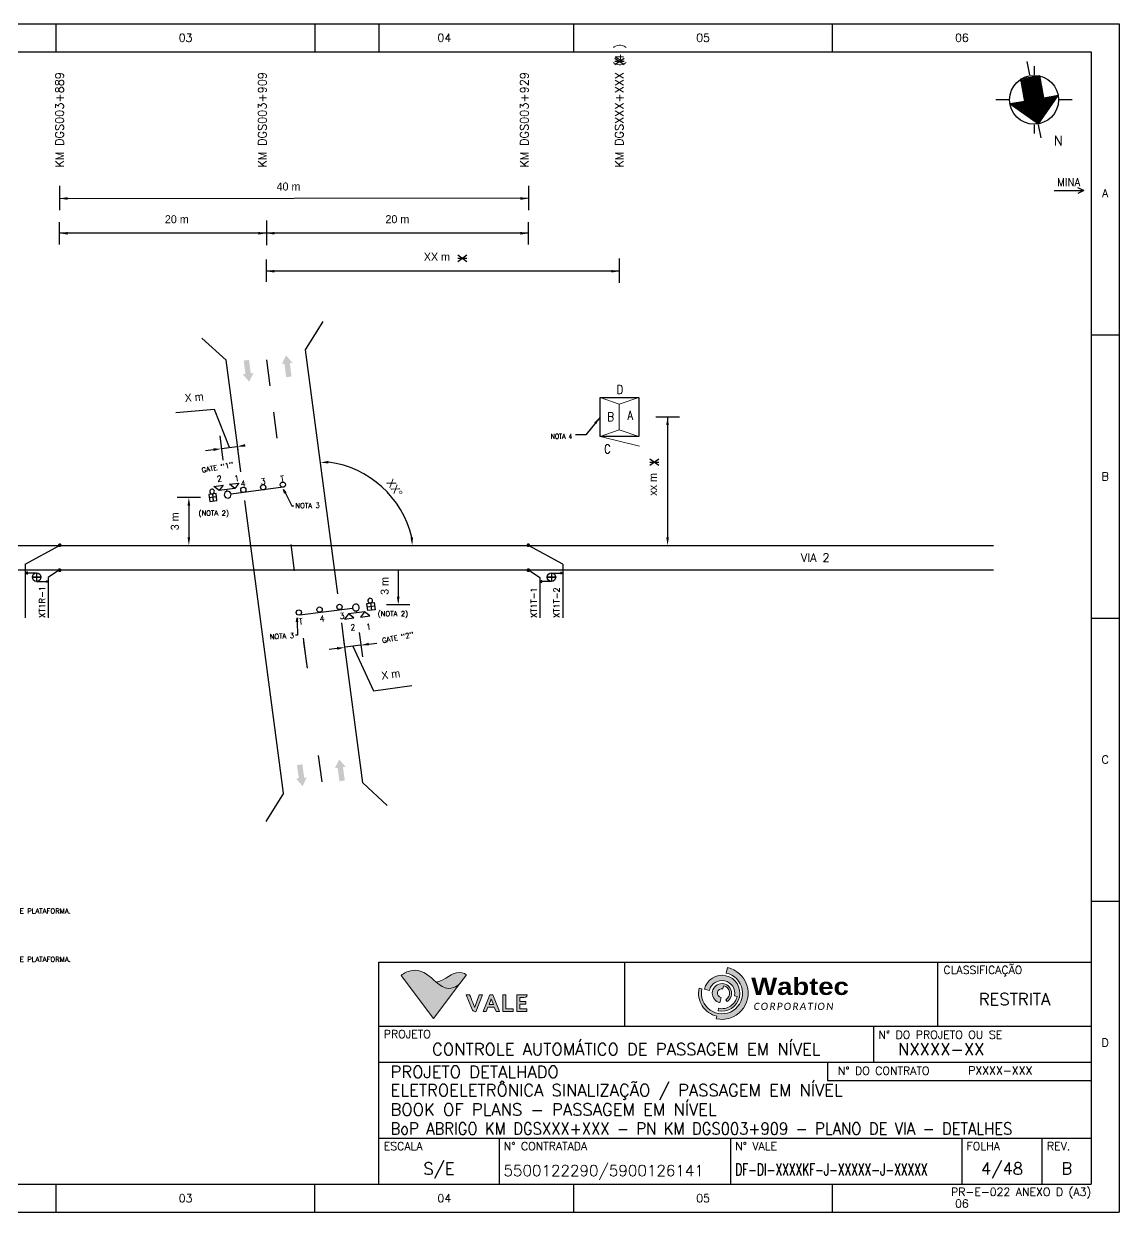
# Model space of a CAD drawing. Header units: millimetres. Extents: x -61726 to -61306, y 1494 to 1791.
# Drawn here: x -61579.5 to -61305.8, y 1493.7 to 1790.7 of the extents above; entities that cross this region are included whole.
import ezdxf
from ezdxf import colors
from ezdxf.entities.mleader import LeaderData, LeaderLine
from ezdxf.enums import TextEntityAlignment as Align
from ezdxf.math import Vec2, Vec3

# ---------------------------------------------------------------- set-up
doc = ezdxf.new("R2010")
doc.units = ezdxf.units.MM
doc.header["$LTSCALE"] = 10
doc.linetypes.add('CENTER', pattern=[2, 1.25, -0.25, 0.25, -0.25])
doc.linetypes.add('HIDDEN', pattern=[0.375, 0.25, -0.125])
for name, color, linetype in [('Asterisco', 7, 'Continuous'), ('EL2', 7, 'Continuous'), ('ER50', 7, 'Continuous'), ('FORMATO', 7, 'Continuous'), ('FRL2', 2, 'Continuous'), ('FRL3', 3, 'Continuous'), ('FRL4', 4, 'Continuous'), ('FRL5', 5, 'Continuous'), ('FRL6', 6, 'Continuous'), ('FRL7', 7, 'Continuous'), ('FRR120', 7, 'Continuous'), ('FRR175', 1, 'Continuous'), ('FRR80', 3, 'Continuous'), ('PDF_Geometry', 7, 'Continuous'), ('PDF_Solid Fills', 7, 'Continuous')]:
    doc.layers.add(name, color=color, linetype=linetype)
doc.layers.add('DIM', color=1, linetype='Continuous', lineweight=0)
doc.layers.add('EQMT. SHELTER', color=1, linetype='Continuous', lineweight=30)
doc.styles.add('MtXpl_Arial_Black_1', font='ariblk.ttf')
doc.styles.add('R120', font='simplex.shx', dxfattribs={"height": 3})
doc.styles.add('R50', font='simplex.shx', dxfattribs={"height": 1.25})
doc.styles.add('R60', font='simplex.shx', dxfattribs={"height": 1.5})
doc.styles.add('R80', font='simplex.shx', dxfattribs={"height": 2})
doc.styles.add('ROMANS', font='ROMANS.SHX')

# ---------------------------------------------------------------- blocks, each defined once
blk = doc.blocks.new('A3_FOLHA_INTERNA')
at = {"lineweight": 0}
h = blk.add_hatch(color=1, dxfattribs=at)
h.dxf.hatch_style = 1
h.paths.add_polyline_path([(316.35, 55.71), (317.61, 55.43, -0.991094), (323.84, 54.08), (324.5, 53.94, -0.417634), (319.89, 50.96), (319.75, 50.35, 2.410864)], flags=17)
h.paths.add_polyline_path([(320.96, 55.82), (321.12, 56.57, -0.677146), (321.71, 53.12), (322, 52.68, 5.093189), (320.2, 52.37), (320.48, 53.63, -0.996657)], flags=16)
h.paths.add_polyline_path([(315.71, 55.84), (315, 56, 0.41436), (319.46, 49.01), (319.31, 48.34, 1.003354), (322.1, 61.12), (321.8, 59.75, -2.427708)])
at = {"layer": 'FORMATO', "linetype": 'Continuous', "lineweight": 0, "true_color": 0x007e7a}
h = blk.add_hatch(color=136, dxfattribs=at)
edge = h.paths.add_edge_path()
edge.add_spline(control_points=[(249.28, 57.53), (250.31, 56.66), (251.29, 55.94), (252.36, 55.94), (252.36, 55.94), (254.31, 55.94), (255.22, 57.16), (255.22, 57.16), (255.22, 57.16), (255.22, 57.16), (248.63, 48.41), (248.63, 48.41), (248.63, 48.41), (248.63, 48.41), (240.56, 59.2), (240.56, 59.2), (240.56, 59.2), (240.56, 59.2), (241.88, 60.46), (244.07, 60.46), (244.07, 60.46), (246.14, 60.46), (247.75, 58.83), (249.28, 57.53)], knot_values=[0, 0, 0, 0, 0.166667, 0.166667, 0.166667, 0.166667, 0.333333, 0.333333, 0.333333, 0.333333, 0.5, 0.5, 0.5, 0.5, 0.666667, 0.666667, 0.666667, 0.666667, 0.833333, 0.833333, 0.833333, 0.833333, 1, 1, 1, 1], degree=3, periodic=0)
at = {"layer": 'FORMATO', "linetype": 'Continuous', "lineweight": 0, "true_color": 0xedb111}
h = blk.add_hatch(color=40, dxfattribs=at)
edge = h.paths.add_edge_path()
edge.add_spline(control_points=[(256.87, 59.33), (256.87, 59.33), (256.12, 59.95), (255.12, 59.95), (255.12, 59.95), (253.11, 59.95), (251.85, 57.95), (249.28, 57.53), (249.28, 57.53), (250.31, 56.66), (251.29, 55.94), (252.36, 55.94), (252.36, 55.94), (254.31, 55.94), (255.22, 57.16), (255.22, 57.16), (255.22, 57.16), (255.22, 57.16), (256.87, 59.33), (256.87, 59.33)], knot_values=[0, 0, 0, 0, 0.2, 0.2, 0.2, 0.2, 0.4, 0.4, 0.4, 0.4, 0.6, 0.6, 0.6, 0.6, 0.8, 0.8, 0.8, 0.8, 1, 1, 1, 1], degree=3, periodic=0)
at = {"layer": 'FORMATO', "linetype": 'Continuous', "lineweight": 0, "true_color": 0x919191}
h = blk.add_hatch(color=252, dxfattribs=at)
edge = h.paths.add_edge_path()
edge.add_spline(control_points=[(260.87, 54.33), (260.87, 54.33), (260.06, 54.33), (260.06, 54.33), (260.06, 54.33), (260.06, 54.33), (259.02, 51.5), (259.02, 51.5), (259.02, 51.5), (258.95, 51.33), (258.92, 51.23), (258.92, 51.23), (258.92, 51.23), (258.92, 51.23), (258.91, 51.23), (258.91, 51.23), (258.91, 51.23), (258.91, 51.23), (258.08, 53.3), (257.66, 54.33), (257.66, 54.33), (257.66, 54.33), (256.81, 54.33), (256.81, 54.33), (256.81, 54.33), (256.81, 54.33), (258.3, 50.69), (258.3, 50.69), (258.3, 50.69), (258.39, 50.47), (258.66, 50.12), (259.19, 50.12), (259.19, 50.12), (259.19, 50.12), (260.87, 54.33), (260.87, 54.33)], knot_values=[0, 0, 0, 0, 0.111111, 0.111111, 0.111111, 0.111111, 0.222222, 0.222222, 0.222222, 0.222222, 0.333333, 0.333333, 0.333333, 0.333333, 0.444444, 0.444444, 0.444444, 0.444444, 0.555556, 0.555556, 0.555556, 0.555556, 0.666667, 0.666667, 0.666667, 0.666667, 0.777778, 0.777778, 0.777778, 0.777778, 0.888889, 0.888889, 0.888889, 0.888889, 1, 1, 1, 1], degree=3, periodic=0)
h = blk.add_hatch(color=252, dxfattribs=at)
edge = h.paths.add_edge_path()
edge.add_spline(control_points=[(271.96, 50.18), (271.96, 50.18), (271.96, 50.84), (271.96, 50.84), (271.96, 50.84), (271.96, 50.84), (270.21, 50.84), (270.21, 50.84), (270.21, 50.84), (270.21, 50.84), (270.21, 52.03), (270.21, 52.03), (270.21, 52.03), (270.21, 52.03), (271.69, 52.03), (271.69, 52.03), (271.69, 52.03), (271.69, 52.03), (271.69, 52.65), (271.69, 52.65), (271.69, 52.65), (271.69, 52.65), (270.21, 52.65), (270.21, 52.65), (270.21, 52.65), (270.21, 52.65), (270.21, 53.67), (270.21, 53.67), (270.21, 53.67), (270.21, 53.67), (271.22, 53.67), (271.22, 53.67), (271.22, 53.67), (272.01, 53.67), (272.06, 54.33), (272.06, 54.33), (272.06, 54.33), (272.06, 54.33), (269.46, 54.33), (269.46, 54.33), (269.46, 54.33), (269.46, 54.33), (269.46, 50.18), (269.46, 50.18), (269.46, 50.18), (269.46, 50.18), (271.96, 50.18), (271.96, 50.18)], knot_values=[0, 0, 0, 0, 0.083333, 0.083333, 0.083333, 0.083333, 0.166667, 0.166667, 0.166667, 0.166667, 0.25, 0.25, 0.25, 0.25, 0.333333, 0.333333, 0.333333, 0.333333, 0.416667, 0.416667, 0.416667, 0.416667, 0.5, 0.5, 0.5, 0.5, 0.583333, 0.583333, 0.583333, 0.583333, 0.666667, 0.666667, 0.666667, 0.666667, 0.75, 0.75, 0.75, 0.75, 0.833333, 0.833333, 0.833333, 0.833333, 0.916667, 0.916667, 0.916667, 0.916667, 1, 1, 1, 1], degree=3, periodic=0)
edge = h.paths.add_edge_path()
edge.add_spline(control_points=[(268.58, 50.18), (268.58, 50.18), (268.58, 50.84), (268.58, 50.84), (268.58, 50.84), (268.58, 50.84), (266.74, 50.84), (266.74, 50.84), (266.74, 50.84), (266.74, 50.84), (266.74, 54.33), (266.74, 54.33), (266.74, 54.33), (266.74, 54.33), (265.98, 54.33), (265.98, 54.33), (265.98, 54.33), (265.98, 54.33), (265.98, 50.18), (265.98, 50.18), (265.98, 50.18), (265.98, 50.18), (268.58, 50.18), (268.58, 50.18)], knot_values=[0, 0, 0, 0, 0.166667, 0.166667, 0.166667, 0.166667, 0.333333, 0.333333, 0.333333, 0.333333, 0.5, 0.5, 0.5, 0.5, 0.666667, 0.666667, 0.666667, 0.666667, 0.833333, 0.833333, 0.833333, 0.833333, 1, 1, 1, 1], degree=3, periodic=0)
edge = h.paths.add_edge_path()
edge.add_spline(control_points=[(265.09, 50.18), (265.09, 50.18), (263.45, 54.33), (263.45, 54.33), (263.45, 54.33), (263.45, 54.33), (262.73, 54.33), (262.73, 54.33), (262.73, 54.33), (262.73, 54.33), (261.01, 50.18), (261.01, 50.18), (261.01, 50.18), (261.01, 50.18), (261.82, 50.18), (261.82, 50.18), (261.82, 50.18), (261.82, 50.18), (262.24, 51.24), (262.24, 51.24), (262.24, 51.24), (262.24, 51.24), (263.83, 51.24), (263.83, 51.24), (263.83, 51.24), (263.83, 51.24), (264.25, 50.18), (264.25, 50.18), (264.25, 50.18), (264.25, 50.18), (265.09, 50.18), (265.09, 50.18)], knot_values=[0, 0, 0, 0, 0.125, 0.125, 0.125, 0.125, 0.25, 0.25, 0.25, 0.25, 0.375, 0.375, 0.375, 0.375, 0.5, 0.5, 0.5, 0.5, 0.625, 0.625, 0.625, 0.625, 0.75, 0.75, 0.75, 0.75, 0.875, 0.875, 0.875, 0.875, 1, 1, 1, 1], degree=3, periodic=0)
edge = h.paths.add_edge_path(flags=16)
edge.add_spline(control_points=[(263.59, 51.89), (263.59, 51.89), (262.5, 51.89), (262.5, 51.89), (262.5, 51.89), (262.5, 51.89), (263.04, 53.29), (263.04, 53.29), (263.04, 53.29), (263.04, 53.29), (263.05, 53.31), (263.05, 53.31), (263.05, 53.31), (263.05, 53.31), (263.59, 51.89), (263.59, 51.89)], knot_values=[0, 0, 0, 0, 0.25, 0.25, 0.25, 0.25, 0.5, 0.5, 0.5, 0.5, 0.75, 0.75, 0.75, 0.75, 1, 1, 1, 1], degree=3, periodic=0)
at = {"color": 1, "lineweight": 0}
for p, q in [((321.8, 59.75), (322.1, 61.13)), ((320.96, 55.82), (321.12, 56.57)), ((315.71, 55.84), (315, 56)), ((317.61, 55.43), (316.35, 55.71)), ((320.48, 53.63), (320.2, 52.37)), ((324.5, 53.94), (323.84, 54.08)), ((319.89, 50.96), (319.75, 50.35)), ((321.71, 53.12), (322, 52.68)), ((319.46, 49.01), (319.31, 48.34))]:
    blk.add_line(p, q, dxfattribs=at)
at = {"linetype": 'Continuous', "ltscale": 5}
for p, q in [((347.12, 37.5), (347.12, 32.94)), ((347.12, 32.94), (413, 32.94))]:
    blk.add_line(p, q, dxfattribs=at)
at = {"color": 1, "lineweight": 0}
for radius, start, end in [(5.14, 167.4386, 77.8894), (6.54, 257.5057, 78.1113), (4.48, 257.5057, 167.3931), (3.19, 348.2541, 167.2477), (2.41, 301.9384, 257.5057), (1.89, 301.4744, 77.8894), (5.86, 167.4771, 257.5057), (1.12, 77.8894, 257.5057), (3.86, 257.5057, 348.174)]:
    blk.add_arc((320.72, 54.73), radius, start, end, dxfattribs=at)
at = {"layer": 'FORMATO', "color": 136, "lineweight": 0, "true_color": 0x007e7a}
blk.add_open_spline([(249.28, 57.53), (250.31, 56.66), (251.29, 55.94), (252.36, 55.94), (252.36, 55.94), (254.31, 55.94), (255.22, 57.16), (255.22, 57.16), (255.22, 57.16), (255.22, 57.16), (248.63, 48.41), (248.63, 48.41), (248.63, 48.41), (248.63, 48.41), (240.56, 59.2), (240.56, 59.2), (240.56, 59.2), (240.56, 59.2), (241.88, 60.46), (244.07, 60.46), (244.07, 60.46), (246.14, 60.46), (247.75, 58.83), (249.28, 57.53)], degree=3, knots=[0, 0, 0, 0, 0.166667, 0.166667, 0.166667, 0.166667, 0.333333, 0.333333, 0.333333, 0.333333, 0.5, 0.5, 0.5, 0.5, 0.666667, 0.666667, 0.666667, 0.666667, 0.833333, 0.833333, 0.833333, 0.833333, 1, 1, 1, 1], dxfattribs=at)
at = {"layer": 'FORMATO', "color": 40, "lineweight": 0, "true_color": 0xedb111}
blk.add_open_spline([(256.87, 59.33), (256.87, 59.33), (256.12, 59.95), (255.12, 59.95), (255.12, 59.95), (253.11, 59.95), (251.85, 57.95), (249.28, 57.53), (249.28, 57.53), (250.31, 56.66), (251.29, 55.94), (252.36, 55.94), (252.36, 55.94), (254.31, 55.94), (255.22, 57.16), (255.22, 57.16), (255.22, 57.16), (255.22, 57.16), (256.87, 59.33), (256.87, 59.33)], degree=3, knots=[0, 0, 0, 0, 0.2, 0.2, 0.2, 0.2, 0.4, 0.4, 0.4, 0.4, 0.6, 0.6, 0.6, 0.6, 0.8, 0.8, 0.8, 0.8, 1, 1, 1, 1], dxfattribs=at)
at = {"layer": 'FORMATO', "color": 252, "lineweight": 0, "true_color": 0x919191}
for points, knots in [([(260.87, 54.33), (260.87, 54.33), (260.06, 54.33), (260.06, 54.33), (260.06, 54.33), (260.06, 54.33), (259.02, 51.5), (259.02, 51.5), (259.02, 51.5), (258.95, 51.33), (258.92, 51.23), (258.92, 51.23), (258.92, 51.23), (258.92, 51.23), (258.91, 51.23), (258.91, 51.23), (258.91, 51.23), (258.91, 51.23), (258.08, 53.3), (257.66, 54.33), (257.66, 54.33), (257.66, 54.33), (256.81, 54.33), (256.81, 54.33), (256.81, 54.33), (256.81, 54.33), (258.3, 50.69), (258.3, 50.69), (258.3, 50.69), (258.39, 50.47), (258.66, 50.12), (259.19, 50.12), (259.19, 50.12), (259.19, 50.12), (260.87, 54.33), (260.87, 54.33)], [0, 0, 0, 0, 0.111111, 0.111111, 0.111111, 0.111111, 0.222222, 0.222222, 0.222222, 0.222222, 0.333333, 0.333333, 0.333333, 0.333333, 0.444444, 0.444444, 0.444444, 0.444444, 0.555556, 0.555556, 0.555556, 0.555556, 0.666667, 0.666667, 0.666667, 0.666667, 0.777778, 0.777778, 0.777778, 0.777778, 0.888889, 0.888889, 0.888889, 0.888889, 1, 1, 1, 1]), ([(265.09, 50.18), (265.09, 50.18), (263.45, 54.33), (263.45, 54.33), (263.45, 54.33), (263.45, 54.33), (262.73, 54.33), (262.73, 54.33), (262.73, 54.33), (262.73, 54.33), (261.01, 50.18), (261.01, 50.18), (261.01, 50.18), (261.01, 50.18), (261.82, 50.18), (261.82, 50.18), (261.82, 50.18), (261.82, 50.18), (262.24, 51.24), (262.24, 51.24), (262.24, 51.24), (262.24, 51.24), (263.83, 51.24), (263.83, 51.24), (263.83, 51.24), (263.83, 51.24), (264.25, 50.18), (264.25, 50.18), (264.25, 50.18), (264.25, 50.18), (265.09, 50.18), (265.09, 50.18)], [0, 0, 0, 0, 0.125, 0.125, 0.125, 0.125, 0.25, 0.25, 0.25, 0.25, 0.375, 0.375, 0.375, 0.375, 0.5, 0.5, 0.5, 0.5, 0.625, 0.625, 0.625, 0.625, 0.75, 0.75, 0.75, 0.75, 0.875, 0.875, 0.875, 0.875, 1, 1, 1, 1]), ([(268.58, 50.18), (268.58, 50.18), (268.58, 50.84), (268.58, 50.84), (268.58, 50.84), (268.58, 50.84), (266.74, 50.84), (266.74, 50.84), (266.74, 50.84), (266.74, 50.84), (266.74, 54.33), (266.74, 54.33), (266.74, 54.33), (266.74, 54.33), (265.98, 54.33), (265.98, 54.33), (265.98, 54.33), (265.98, 54.33), (265.98, 50.18), (265.98, 50.18), (265.98, 50.18), (265.98, 50.18), (268.58, 50.18), (268.58, 50.18)], [0, 0, 0, 0, 0.166667, 0.166667, 0.166667, 0.166667, 0.333333, 0.333333, 0.333333, 0.333333, 0.5, 0.5, 0.5, 0.5, 0.666667, 0.666667, 0.666667, 0.666667, 0.833333, 0.833333, 0.833333, 0.833333, 1, 1, 1, 1]), ([(271.96, 50.18), (271.96, 50.18), (271.96, 50.84), (271.96, 50.84), (271.96, 50.84), (271.96, 50.84), (270.21, 50.84), (270.21, 50.84), (270.21, 50.84), (270.21, 50.84), (270.21, 52.03), (270.21, 52.03), (270.21, 52.03), (270.21, 52.03), (271.69, 52.03), (271.69, 52.03), (271.69, 52.03), (271.69, 52.03), (271.69, 52.65), (271.69, 52.65), (271.69, 52.65), (271.69, 52.65), (270.21, 52.65), (270.21, 52.65), (270.21, 52.65), (270.21, 52.65), (270.21, 53.67), (270.21, 53.67), (270.21, 53.67), (270.21, 53.67), (271.22, 53.67), (271.22, 53.67), (271.22, 53.67), (272.01, 53.67), (272.06, 54.33), (272.06, 54.33), (272.06, 54.33), (272.06, 54.33), (269.46, 54.33), (269.46, 54.33), (269.46, 54.33), (269.46, 54.33), (269.46, 50.18), (269.46, 50.18), (269.46, 50.18), (269.46, 50.18), (271.96, 50.18), (271.96, 50.18)], [0, 0, 0, 0, 0.083333, 0.083333, 0.083333, 0.083333, 0.166667, 0.166667, 0.166667, 0.166667, 0.25, 0.25, 0.25, 0.25, 0.333333, 0.333333, 0.333333, 0.333333, 0.416667, 0.416667, 0.416667, 0.416667, 0.5, 0.5, 0.5, 0.5, 0.583333, 0.583333, 0.583333, 0.583333, 0.666667, 0.666667, 0.666667, 0.666667, 0.75, 0.75, 0.75, 0.75, 0.833333, 0.833333, 0.833333, 0.833333, 0.916667, 0.916667, 0.916667, 0.916667, 1, 1, 1, 1]), ([(263.59, 51.89), (263.59, 51.89), (262.5, 51.89), (262.5, 51.89), (262.5, 51.89), (262.5, 51.89), (263.04, 53.29), (263.04, 53.29), (263.04, 53.29), (263.04, 53.29), (263.05, 53.31), (263.05, 53.31), (263.05, 53.31), (263.05, 53.31), (263.59, 51.89), (263.59, 51.89)], [0, 0, 0, 0, 0.25, 0.25, 0.25, 0.25, 0.5, 0.5, 0.5, 0.5, 0.75, 0.75, 0.75, 0.75, 1, 1, 1, 1])]:
    blk.add_open_spline(points, degree=3, knots=knots, dxfattribs=at)
at = {"layer": 'FRL2'}
for p, q in [((154.33, 290), (154.33, 297)), ((219, 297), (219, 290)), ((283.67, 290), (283.67, 297)), ((348.33, 290), (348.33, 297)), ((413, 219.25), (420, 219.25)), ((413, 148.5), (420, 148.5)), ((413, 77.75), (420, 77.75)), ((154.33, 0), (154.33, 7)), ((219, 0), (219, 7)), ((283.67, 0), (283.67, 7)), ((348.33, 0), (348.33, 7))]:
    blk.add_line(p, q, dxfattribs=at)
at = {"layer": 'FRL4'}
for p, q in [((235, 297), (235, 290)), ((374.67, 46.5), (374.67, 62.5)), ((265, 18.5), (265, 7)), ((322.83, 18.5), (322.83, 7)), ((380.66, 18.5), (380.66, 7)), ((400.74, 7), (400.74, 18.5))]:
    blk.add_line(p, q, dxfattribs=at)
at = {"layer": 'FRL4', "linetype": 'Continuous'}
for p, q in [((296.33, 62.5), (296.33, 46.5)), ((358.62, 46.5), (358.62, 37.5))]:
    blk.add_line(p, q, dxfattribs=at)
at = {"layer": 'FRL5', "color": 7}
for p, q in [((235, 62.5), (413, 62.5)), ((235, 7), (235, 62.5)), ((235, 46.5), (413, 46.5)), ((235, 37.5), (413, 37.5)), ((235, 18.5), (413, 18.5))]:
    blk.add_line(p, q, dxfattribs=at)
at = {"layer": 'FRL6'}
for p, q in [((25, 290), (413, 290)), ((413, 290), (413, 7)), ((25, 7), (413, 7))]:
    blk.add_line(p, q, dxfattribs=at)
at = {"layer": 'FRL7'}
for p, q in [((0, 297), (420, 297)), ((420, 297), (420, 0)), ((0, 0), (420, 0))]:
    blk.add_line(p, q, dxfattribs=at)
at = {"insert": (328.04, 58.59), "char_height": 4.289, "width": 24.7642, "attachment_point": 1, "style": 'MtXpl_Arial_Black_1'}
blk.add_mtext('Wabtec', dxfattribs=at)
at = {"insert": (328.65, 52.35), "char_height": 1.792, "width": 30.0397, "attachment_point": 1}
blk.add_mtext('\\pxsm1;{\\fCalibri|b0|i1|c0|p34;\\T1.2;CORPORATION}', dxfattribs=at)
at = {"layer": 'FRL3', "style": 'R80'}
for s, p in [('PROJETO', (236.2, 43.51)), ('N%%D DO PROJETO OU SE', (359.82, 43.36)), ('N%%D DO CONTRATO', (349.68, 34.35)), ('ESCALA', (236.2, 15.51)), ('N%%D CONTRATADA', (266.2, 15.51)), ('N%%D VALE', (324.03, 15.51)), ('FOLHA', (381.86, 15.51)), ('REV.', (401.94, 15.51))]:
    blk.add_text(s, height=2, dxfattribs=at).set_placement(p)
at = {"layer": 'FRR120', "color": 7, "style": 'R120'}
for tag, p, height in [('FASE_DO_PROJETO', (237.89, 33.55), 3), ('ÁREA_E/OU_SUBÁREA', (237.89, 28.98), 3), ('TÍTULO_DO_DESENHO', (237.89, 24.15), 3), ('NÚMERO_DA_CONTRATADA', (266.11, 9.01), 2.77)]:
    blk.add_attdef(tag, p, '', height=height, dxfattribs=at)
for tag, p, width in [('SUBTÍTULO_DO_DESENHO', (237.89, 19.39), 0.9), ('NÚMERO_VALE', (324.03, 9.18), 0.65)]:
    blk.add_attdef(tag, p, '', height=3, dxfattribs=dict(at, width=width))
for tag, p in [('ESCALA', (250, 10.68)), ('FOLHA', (390.7, 10.68)), ('REVISÃO', (406.87, 10.96))]:
    blk.add_attdef(tag, text='', height=3, dxfattribs=at).set_placement(p, align=Align.MIDDLE)
at = {"layer": 'FRR175', "style": 'R120'}
for tag, height, p in [('CLASSIFICAÇÃO', 3, (393.83, 53.23)), ('PROJETO', 3, (296.81, 40.72)), ('N_PROJ_SE', 3, (375.5, 40.72)), ('SE', 2, (390.28, 35.43))]:
    blk.add_attdef(tag, text='', height=height, dxfattribs=at).set_placement(p, align=Align.MIDDLE_CENTER)
at = {"layer": 'FRR80', "style": 'R80'}
for s, p in [('03', (186.67, 293.5)), ('04', (251.33, 293.5)), ('05', (316, 293.5)), ('06', (380.67, 293.5)), ('A', (416.5, 254.63)), ('B', (416.5, 183.88)), ('C', (416.5, 113.13)), ('D', (416.5, 42.38)), ('03', (186.67, 3.5)), ('04', (251.33, 3.5)), ('05', (316, 3.5)), ('06', (380.67, 2.17))]:
    blk.add_text(s, height=2, dxfattribs=at).set_placement(p, align=Align.MIDDLE)
blk.add_text('CLASSIFICAÇÃO', height=2, dxfattribs=at).set_placement((376.07, 59.54))
blk.add_text('PR-E-022 ANEXO D (A3)', height=2, dxfattribs=at).set_placement((413.01, 4.08), align=Align.RIGHT)
blk = doc.blocks.new('_Open')
at = {"color": 0, "linetype": 'ByBlock', "lineweight": -2}
for p, q in [((-1, 0.17), (0, 0)), ((-1, -0.17), (0, 0)), ((0, 0), (-1, 0))]:
    blk.add_line(p, q, dxfattribs=at)
blk = doc.blocks.new('seta')
at = {"layer": 'EL2', "color": 7}
for p, q in [((121.7, 74.12), (118.92, 75.33)), ((118.92, 75.33), (119.39, 74.13)), ((118.95, 75.24), (121.67, 74.06)), ((119.01, 75.1), (121.63, 73.96)), ((119.06, 74.96), (121.59, 73.87)), ((119.39, 74.13), (117.56, 73.41)), ((118.95, 73.96), (121.21, 72.98)), ((119.09, 74.01), (121.25, 73.08)), ((119.12, 74.82), (121.55, 73.77)), ((119.18, 74.68), (121.5, 73.67)), ((119.23, 74.54), (121.46, 73.57)), ((119.23, 74.07), (121.29, 73.18)), ((119.29, 74.4), (121.42, 73.47)), ((119.34, 74.26), (121.38, 73.37)), ((119.4, 74.11), (121.33, 73.28)), ((120.49, 71.34), (121.7, 74.12)), ((117.56, 73.41), (118.19, 71.82)), ((117.57, 73.39), (119.77, 72.44)), ((117.63, 73.25), (119.63, 72.38)), ((117.68, 73.46), (119.91, 72.49)), ((117.68, 73.11), (119.48, 72.33)), ((117.74, 72.96), (119.34, 72.27)), ((117.82, 73.51), (120.86, 72.19)), ((117.96, 73.57), (120.91, 72.29)), ((118.1, 73.62), (120.95, 72.39)), ((118.25, 73.68), (120.99, 72.49)), ((118.39, 73.74), (121.03, 72.59)), ((118.53, 73.79), (121.08, 72.69)), ((118.67, 73.85), (121.12, 72.78)), ((118.81, 73.9), (121.16, 72.88)), ((117.8, 72.82), (119.2, 72.21)), ((117.85, 72.68), (119.06, 72.16)), ((117.91, 72.54), (118.92, 72.1)), ((117.96, 72.4), (118.78, 72.05)), ((118.02, 72.26), (118.64, 71.99)), ((118.07, 72.12), (118.5, 71.94)), ((118.13, 71.98), (118.36, 71.88)), ((118.19, 71.82), (120.02, 72.54)), ((118.19, 71.84), (118.22, 71.82)), ((120.02, 72.54), (120.49, 71.34)), ((120.07, 72.42), (120.82, 72.1)), ((120.12, 72.28), (120.78, 72)), ((120.18, 72.14), (120.74, 71.9)), ((120.23, 72), (120.69, 71.8)), ((120.29, 71.86), (120.65, 71.7)), ((120.34, 71.72), (120.61, 71.6)), ((120.4, 71.58), (120.57, 71.51)), ((120.46, 71.44), (120.52, 71.41))]:
    blk.add_line(p, q, dxfattribs=at)
at = {"layer": 'EL2', "color": 7, "linetype": 'CENTER', "true_color": 0xffffff}
for p, q in [((122.87, 74.59), (121.78, 74.15)), ((117.64, 72.52), (116.54, 72.08))]:
    blk.add_line(p, q, dxfattribs=at)
at = {"layer": 'EL2', "color": 7}
blk.add_circle((119.71, 73.33), 2.14, dxfattribs=at)

msp = doc.modelspace()

# ---------------------------------------------------------------- hatches: boundary and pattern name
at = {"layer": 'EL2'}
h = msp.add_hatch(color=7, dxfattribs=at)
edge = h.paths.add_edge_path()
edge.add_arc((-61570.57, 1660.36), 0.475, 0, 360, ccw=False)
h = msp.add_hatch(color=7, dxfattribs=at)
edge = h.paths.add_edge_path()
edge.add_arc((-61453.45, 1660.36), 0.475, 180, 540)
h = msp.add_hatch(color=7, dxfattribs=at)
edge = h.paths.add_edge_path()
edge.add_arc((-61570.58, 1654.14), 0.475, 0, 360, ccw=False)
h = msp.add_hatch(color=7, dxfattribs=at)
edge = h.paths.add_edge_path()
edge.add_arc((-61453.44, 1654.14), 0.475, 180, 540)
at = {"layer": 'PDF_Solid Fills', "linetype": 'Continuous'}
for points in [[(-61512.62, 1702.55), (-61513.97, 1702.36), (-61514.4, 1705.73), (-61515.08, 1705.63), (-61514, 1707.82), (-61512.4, 1705.97), (-61513.07, 1705.87)], [(-61524.6, 1706.51), (-61523.25, 1706.7), (-61522.81, 1703.34), (-61522.14, 1703.43), (-61523.21, 1701.24), (-61524.82, 1703.1), (-61524.14, 1703.19)], [(-61499.32, 1601.58), (-61500.67, 1601.39), (-61501.11, 1604.75), (-61501.78, 1604.65), (-61500.71, 1606.84), (-61499.1, 1604.99), (-61499.78, 1604.9)], [(-61511.27, 1605.43), (-61509.91, 1605.63), (-61509.48, 1602.26), (-61508.8, 1602.36), (-61509.88, 1600.17), (-61511.49, 1602.02), (-61510.81, 1602.12)]]:
    msp.add_hatch(color=256, dxfattribs=at).paths.add_polyline_path(points)

# ---------------------------------------------------------------- linework, layer by layer
at = {"color": 7, "linetype": 'Continuous', "ltscale": 5}
for p, q in [((-61570.6, 1750.22), (-61570.6, 1744.09)), ((-61453.42, 1750.22), (-61453.42, 1744.09)), ((-61518.9, 1741.53), (-61518.9, 1735.39)), ((-61453.42, 1738.33), (-61570.6, 1738.33)), ((-61430.74, 1732.03), (-61430.74, 1725.91)), ((-61430.74, 1728.84), (-61518.86, 1728.84)), ((-61501.07, 1648.23), (-61509.14, 1709.24)), ((-61526, 1684.16), (-61528.97, 1706.62)), ((-61518.9, 1706.74), (-61518.04, 1700.19)), ((-61531.87, 1694.26), (-61541.51, 1693.48)), ((-61528.17, 1684.78), (-61531.87, 1694.26)), ((-61517.17, 1693.65), (-61516.31, 1687.11)), ((-61435.51, 1692.42), (-61439.04, 1687.94)), ((-61415.71, 1692.42), (-61421.6, 1692.42)), ((-61418.65, 1692.42), (-61418.65, 1662.34)), ((-61530.57, 1687.68), (-61529.76, 1681.61)), ((-61439.04, 1687.94), (-61441.7, 1687.94)), ((-61532.13, 1684.24), (-61534.11, 1683.97)), ((-61530.15, 1684.51), (-61526.19, 1685.06)), ((-61525.29, 1678.7), (-61526.14, 1685.16)), ((-61535.35, 1672.3), (-61541.23, 1672.3)), ((-61524.61, 1673.55), (-61524.61, 1673.56)), ((-61516.7, 1674.59), (-61516.7, 1674.6)), ((-61538.29, 1670.34), (-61538.29, 1662.34)), ((-61514.65, 1598.39), (-61524.33, 1671.52)), ((-61512.81, 1660.54), (-61511.94, 1653.99)), ((-61444.86, 1655.64), (-61453.42, 1660.34)), ((-61485.86, 1646.2), (-61485.86, 1654.2)), ((-61483.03, 1645.52), (-61488.91, 1645.52)), ((-61500.74, 1644.29), (-61500.74, 1644.3)), ((-61500.54, 1644.26), (-61500.54, 1644.29)), ((-61499.36, 1635.37), (-61500.1, 1640.97)), ((-61509.73, 1637.14), (-61508.88, 1630.73)), ((-61494.83, 1601.01), (-61499.74, 1638.12)), ((-61495.7, 1638.56), (-61494.9, 1632.49)), ((-61509.6, 1636.18), (-61508.73, 1629.63)), ((-61501.23, 1634.58), (-61503.21, 1634.31)), ((-61495.28, 1635.4), (-61499.25, 1634.86)), ((-61497.27, 1635.13), (-61492.18, 1623.97)), ((-61493.3, 1635.67), (-61491.32, 1635.94)), ((-61492.18, 1623.97), (-61482.6, 1625.28)), ((-61504.99, 1601.25), (-61505.85, 1607.79))]:
    msp.add_line(p, q, dxfattribs=at)
at = {"color": 7}
for p, q in [((-61314.63, 1749), (-61316.09, 1749.73)), ((-61322.04, 1749), (-61314.63, 1749)), ((-61314.63, 1749), (-61316.09, 1748.27))]:
    msp.add_line(p, q, dxfattribs=at)
at = {"color": 7, "ltscale": 5}
for p, q in [((-61570.6, 1747.05), (-61453.42, 1747.15)), ((-61570.6, 1735.51), (-61570.6, 1741.13)), ((-61453.42, 1735.52), (-61453.42, 1741.14)), ((-61518.9, 1726.16), (-61518.9, 1731.78))]:
    msp.add_line(p, q, dxfattribs=at)
at = {"color": 7, "linetype": 'HIDDEN', "ltscale": 5}
for p, q in [((-61509.14, 1709.24), (-61504.71, 1716.29)), ((-61528.97, 1706.62), (-61535.06, 1712.14)), ((-61494.83, 1601.01), (-61488.72, 1595.35)), ((-61514.65, 1598.38), (-61519.08, 1591.32))]:
    msp.add_line(p, q, dxfattribs=at)
at = {"color": 7, "linetype": 'Continuous', "ltscale": 5}
msp.add_arc((-61506.65, 1656.67), 24.71, 13.2227, 82.4222, dxfattribs=at)
for points in [[(-61568.6, 1747.37), (-61568.6, 1746.7), (-61570.6, 1747.03)], [(-61455.44, 1747.37), (-61455.44, 1746.7), (-61453.44, 1747.03)], [(-61418.99, 1690.42), (-61418.32, 1690.42), (-61418.65, 1692.42)], [(-61532.18, 1684.57), (-61532.08, 1683.91), (-61530.15, 1684.51)], [(-61524.25, 1685.66), (-61524.16, 1685), (-61526.19, 1685.06)], [(-61503.39, 1680.81), (-61503.43, 1681.47), (-61505.41, 1681.01)], [(-61538.62, 1670.3), (-61537.96, 1670.3), (-61538.29, 1672.3)], [(-61538.62, 1662.34), (-61537.96, 1662.34), (-61538.29, 1660.34)], [(-61482.26, 1662.34), (-61482.93, 1662.3), (-61482.46, 1660.32)], [(-61418.99, 1662.34), (-61418.32, 1662.34), (-61418.65, 1660.34)], [(-61486.3, 1647.52), (-61485.64, 1647.52), (-61485.97, 1645.52)], [(-61501.27, 1634.91), (-61501.18, 1634.25), (-61499.25, 1634.86)], [(-61493.35, 1636), (-61493.26, 1635.34), (-61495.28, 1635.4)]]:
    msp.add_solid(points, dxfattribs=at)
at = {"color": 7, "ltscale": 5}
for points in [[(-61568.6, 1738.67), (-61568.6, 1738), (-61570.6, 1738.33)], [(-61520.9, 1738.67), (-61520.9, 1738), (-61518.9, 1738.33)], [(-61516.9, 1738.68), (-61516.9, 1738.01), (-61518.9, 1738.34)], [(-61455.42, 1738.68), (-61455.42, 1738.01), (-61453.42, 1738.34)], [(-61516.93, 1729.18), (-61516.93, 1728.52), (-61518.93, 1728.85)], [(-61432.74, 1729.18), (-61432.74, 1728.52), (-61430.74, 1728.85)]]:
    msp.add_solid(points, dxfattribs=at)
at = {"color": 7, "linetype": 'HIDDEN', "ltscale": 5}
msp.add_solid([(-61437.01, 1691.05), (-61436.49, 1690.64), (-61435.51, 1692.42)], dxfattribs=at)
at = {"layer": 'Asterisco', "linetype": 'Continuous', "ltscale": 5}
for p, q in [((-61431.81, 1782.13), (-61429.54, 1780.54)), ((-61431.81, 1780.54), (-61429.54, 1782.13)), ((-61431.81, 1781.34), (-61429.54, 1781.34)), ((-61471.08, 1732.92), (-61468.81, 1731.32)), ((-61471.08, 1731.32), (-61468.81, 1732.92)), ((-61471.08, 1732.12), (-61468.81, 1732.12)), ((-61423.11, 1681.97), (-61420.84, 1680.38)), ((-61423.11, 1680.38), (-61420.84, 1681.97)), ((-61423.11, 1681.17), (-61420.84, 1681.17))]:
    msp.add_line(p, q, dxfattribs=at)
at = {"layer": 'EL2', "color": 7, "linetype": 'CENTER', "true_color": 0xffffff}
for p, q in [((-61327.05, 1780.1), (-61327.05, 1777.92)), ((-61333.28, 1771.7), (-61336.58, 1771.7)), ((-61317.52, 1771.7), (-61320.83, 1771.7)), ((-61327.05, 1765.47), (-61327.05, 1763.3))]:
    msp.add_line(p, q, dxfattribs=at)
at = {"layer": 'EL2', "color": 7}
for p, q in [((-61685.16, 1660.34), (-61337.16, 1660.34)), ((-61579.16, 1655.64), (-61570.6, 1660.34)), ((-61579.16, 1655.64), (-61579.16, 1642.24)), ((-61444.86, 1655.64), (-61444.86, 1642.24)), ((-61685.16, 1654.2), (-61337.16, 1654.2)), ((-61578.62, 1653.7), (-61579.15, 1653.43)), ((-61576.33, 1653.43), (-61579.15, 1653.43)), ((-61579.15, 1653.43), (-61578.62, 1653.16)), ((-61577.4, 1652.37), (-61575.27, 1652.37)), ((-61575.27, 1652.37), (-61577.4, 1652.37)), ((-61576.33, 1653.43), (-61576.33, 1651.3)), ((-61576.33, 1653.43), (-61576.33, 1651.3)), ((-61573.96, 1651.57), (-61573.43, 1651.3)), ((-61570.58, 1654.2), (-61573.44, 1652.35)), ((-61573.44, 1652.35), (-61573.44, 1642.24)), ((-61453.44, 1654.2), (-61450.58, 1652.35)), ((-61450.06, 1651.57), (-61450.59, 1651.3)), ((-61450.58, 1652.35), (-61450.58, 1642.24)), ((-61446.62, 1652.37), (-61448.75, 1652.37)), ((-61448.75, 1652.37), (-61446.62, 1652.37)), ((-61447.69, 1653.43), (-61447.69, 1651.3)), ((-61447.69, 1653.43), (-61444.87, 1653.43)), ((-61447.69, 1653.43), (-61447.69, 1651.3)), ((-61445.4, 1653.7), (-61444.87, 1653.43)), ((-61444.87, 1653.43), (-61445.4, 1653.16)), ((-61576.33, 1651.3), (-61573.43, 1651.3)), ((-61573.43, 1651.3), (-61573.96, 1651.03)), ((-61447.69, 1651.3), (-61450.59, 1651.3)), ((-61450.59, 1651.3), (-61450.06, 1651.03))]:
    msp.add_line(p, q, dxfattribs=at)
for centre in [(-61576.33, 1652.37), (-61447.69, 1652.37)]:
    msp.add_circle(centre, 1.07, dxfattribs=at)
at = {"layer": 'EQMT. SHELTER', "color": 7, "lineweight": 13}
for p, q in [((-61435.51, 1697.29), (-61430.74, 1695.65)), ((-61425.83, 1697.29), (-61430.74, 1695.65)), ((-61430.74, 1695.65), (-61430.74, 1689.2)), ((-61430.74, 1689.2), (-61435.51, 1687.54)), ((-61425.71, 1685.17), (-61435.51, 1687.54)), ((-61425.83, 1687.57), (-61430.74, 1689.2))]:
    msp.add_line(p, q, dxfattribs=at)
at = {"layer": 'EQMT. SHELTER', "color": 7, "flags": 128}
msp.add_lwpolyline([(-61425.83, 1687.54), (-61435.51, 1687.54), (-61435.51, 1697.29), (-61425.83, 1697.29), (-61425.83, 1687.54)], dxfattribs=at)
at = {"layer": 'PDF_Geometry', "linetype": 'Continuous', "lineweight": -3}
for points in [[(-61529.72, 1675.39), (-61530.74, 1674.06), (-61532.06, 1675.08)], [(-61525.77, 1675.91), (-61526.78, 1674.59), (-61528.11, 1675.6)], [(-61533.06, 1671.29), (-61531.27, 1671.53), (-61531.5, 1673.32), (-61533.3, 1673.08)], [(-61491.76, 1644.27), (-61493.55, 1644.04), (-61493.79, 1645.83), (-61492, 1646.07)], [(-61497.04, 1642.2), (-61498.36, 1643.21), (-61499.38, 1641.89)], [(-61493.08, 1642.72), (-61494.41, 1643.74), (-61495.42, 1642.41)]]:
    msp.add_lwpolyline(points, close=True, dxfattribs=at)
for points in [[(-61531.39, 1672.44), (-61533.18, 1672.2)], [(-61532.42, 1673.2), (-61532.18, 1671.4)], [(-61526.78, 1674.59), (-61530.74, 1674.06)], [(-61528.7, 1673.85), (-61528.76, 1674.32)], [(-61514.7, 1674.86), (-61527.74, 1673.11)], [(-61492.88, 1645.95), (-61492.64, 1644.16)], [(-61510.93, 1642.91), (-61510.92, 1642.91)], [(-61510.52, 1642.96), (-61497.4, 1644.67)], [(-61494.41, 1643.74), (-61498.36, 1643.21)], [(-61496.45, 1643.95), (-61496.38, 1643.47)], [(-61493.67, 1644.95), (-61491.88, 1645.19)]]:
    msp.add_lwpolyline(points, dxfattribs=at)
for centre in [(-61519.71, 1674.86), (-61514.8, 1675.51), (-61524.68, 1674.22), (-61500.64, 1644.95), (-61510.8, 1643.56), (-61505.62, 1644.28)]:
    msp.add_circle(centre, 0.662, dxfattribs=at)
for centre, radius, start, end in [((-61532.51, 1673.79), 0.583, 96.7848, 188.2795), ((-61532.5, 1673.77), 0.583, 186.7848, 278.2795), ((-61532.49, 1673.79), 0.583, 6.7848, 98.2795), ((-61532.49, 1673.78), 0.583, 276.7848, 8.2795), ((-61528.6, 1673.02), 0.836, 96.5867, 188.4776), ((-61528.6, 1672.99), 0.836, 186.5867, 278.4776), ((-61528.57, 1673.02), 0.836, 6.5867, 98.4776), ((-61528.57, 1672.99), 0.836, 276.5867, 8.4776), ((-61496.57, 1644.8), 0.836, 96.5867, 188.4776), ((-61496.55, 1644.81), 0.836, 6.5867, 98.4776), ((-61492.96, 1646.54), 0.583, 96.7848, 188.2795), ((-61492.96, 1646.53), 0.583, 186.7848, 278.2795), ((-61492.95, 1646.54), 0.583, 6.7848, 98.2795), ((-61492.94, 1646.53), 0.583, 276.7848, 8.2795), ((-61496.57, 1644.78), 0.836, 186.5867, 278.4776), ((-61496.54, 1644.78), 0.836, 276.5867, 8.4776)]:
    msp.add_arc(centre, radius, start, end, dxfattribs=at)

# ---------------------------------------------------------------- block references
msp.add_blockref('A3_FOLHA_INTERNA', (-61725.78, 1493.69)).add_auto_attribs({'PROJETO': 'CONTROLE AUTOMÁTICO DE PASSAGEM EM NÍVEL', 'N_PROJ_SE': 'NXXXX-XX', 'SE': 'PXXXX-XXX', 'FASE_DO_PROJETO': 'PROJETO DETALHADO', 'ÁREA_E/OU_SUBÁREA': 'ELETROELETRÔNICA SINALIZAÇÃO / PASSAGEM EM NÍVEL', 'TÍTULO_DO_DESENHO': 'BOOK OF PLANS - PASSAGEM EM NÍVEL', 'SUBTÍTULO_DO_DESENHO': 'BoP ABRIGO KM DGSXXX+XXX - PN KM DGS003+909 - PLANO DE VIA - DETALHES', 'ESCALA': 'S/E', 'NÚMERO_DA_CONTRATADA': '5500122290/5900126141', 'NÚMERO_VALE': 'DF-DI-XXXXKF-J-XXXXX-J-XXXXX', 'FOLHA': '4/48', 'REVISÃO': '  B  ', 'CLASSIFICAÇÃO': 'RESTRITA'})
at = {"layer": 'EL2', "color": 7, "linetype": 'HIDDEN', "xscale": 2.853295396875256, "yscale": 2.853295396875256, "zscale": 2.853295396875256, "rotation": 258.5260693472342}
msp.add_blockref('seta', (-61464.16, 2148.06), dxfattribs=at)

# ---------------------------------------------------------------- texts
at = {"color": 7, "linetype": 'Continuous', "ltscale": 5, "insert": (-61513.39, 1750), "char_height": 2, "attachment_point": 5}
msp.add_mtext('40 m', dxfattribs=at)
at = {"color": 7, "ltscale": 5, "char_height": 2, "attachment_point": 5}
for s, insert in [('20 m', (-61541.3, 1741.83)), ('20 m', (-61486.18, 1741.84)), ('XX m', (-61476.3, 1732.47))]:
    msp.add_mtext(s, dxfattribs=dict(at, insert=insert))
at = {"color": 7, "linetype": 'Continuous', "ltscale": 5, "char_height": 2, "attachment_point": 5}
for s, insert, rotation in [('X m', (-61536.97, 1697.36), 4.6506), ('xx m', (-61422.32, 1675.58), 90), ('3 m', (-61541.79, 1666.34), 90), ('3 m', (-61489.36, 1650.2), 90), ('X m', (-61487.86, 1628.09), 7.8148)]:
    msp.add_mtext(s, dxfattribs=dict(at, insert=insert, rotation=rotation))
at = {"color": 7, "linetype": 'Continuous', "ltscale": 5, "insert": (-61486.87, 1674.7), "char_height": 2, "width": 8.4275, "attachment_point": 5, "rotation": 304.9549}
msp.add_mtext('XX°', dxfattribs=at)
at = {"layer": 'DIM', "color": 7, "linetype": 'Continuous', "lineweight": 13, "char_height": 2.1825}
for s, insert, width, attachment_point in [('{\\Fromans|c0;\\W0.83333;D}', (-61429.73, 1698.21), 1.8187, 9), ('{\\Fromans|c0;\\W0.83333;B}', (-61432.87, 1691.38), 1.5589, 8), ('{\\Fromans|c0;\\W0.83333;A}', (-61427.99, 1691.75), 1.8187, 8), ('{\\Fromans|c0;\\W0.83333;C}', (-61432.88, 1683.33), 1.8187, 9)]:
    msp.add_mtext(s, dxfattribs=dict(at, insert=insert, width=width, attachment_point=attachment_point))
at = {"layer": 'EL2', "color": 7, "style": 'R80'}
for s, p in [('KM DGSXXX+XXX (4 )', (-61430.74, 1754.74)), ('KM DGS003+889', (-61570.6, 1754.74)), ('KM DGS003+909', (-61519.94, 1754.74)), ('KM DGS003+929', (-61454.46, 1754.74))]:
    msp.add_text(s, height=2.072, rotation=90, dxfattribs=at).set_placement(p, align=Align.MIDDLE_LEFT)
at = {"layer": 'EL2', "color": 7}
for s, height, rotation, style, p in [("GATE ``1''", 1.25, 10.6781, 'R50', (-61534.96, 1678.47)), ('XT1R-1', 1.5, 90, 'R60', (-61574.21, 1642.24)), ('XT1T-1', 1.5, 90, 'R60', (-61451.35, 1642.24)), ('XT1T-2', 1.5, 90, 'R60', (-61445.63, 1642.24)), ('(NOTA 2)', 1.25, 0.2256, 'R50', (-61491.09, 1642.62)), ("GATE ``2''", 1.25, 11.2245, 'R50', (-61489.87, 1635.92))]:
    msp.add_text(s, height=height, rotation=rotation, dxfattribs=dict(at, style=style)).set_placement(p)
at = {"layer": 'EL2', "color": 7, "style": 'R50'}
msp.add_text('(NOTA 2)', height=1.25, dxfattribs=at).set_placement((-61535.88, 1667.77))
at = {"layer": 'EL2', "color": 7, "style": 'R80'}
msp.add_text('VIA 2', height=2.1, dxfattribs=at).set_placement((-61385.36, 1657.26), align=Align.MIDDLE_LEFT)
at = {"layer": 'EL2', "color": 7, "insert": (-61442.46, 1686.98), "char_height": 1.25, "width": 12.7652, "attachment_point": 9, "style": 'R50'}
msp.add_mtext('{\\Fromans|c0;\\W0.83333;NOTA 4}', dxfattribs=at)
at = {"layer": 'EL2', "color": 7, "char_height": 1.5, "width": 1.1642, "attachment_point": 4, "rotation": 7.5322, "line_spacing_factor": 0.8, "style": 'R60'}
for s, insert in [('{\\W0.93333;\\C256;2}', (-61531.27, 1676.95)), ('{\\W0.93333;\\C256;1}', (-61526.92, 1677.01)), ('{\\W0.93333;\\C256;4}', (-61525.35, 1675.71)), ('{\\W0.93333;\\C256;3}', (-61520.33, 1676.24)), ('{\\W0.93333;\\C256;T}', (-61515.42, 1676.9)), ('{\\W0.9333;\\C256;4}', (-61505.6, 1641.98)), ('{\\W0.9333;\\C256;3}', (-61500.62, 1642.65)), ('{\\W0.9333;\\C256;T}', (-61510.78, 1641.26)), ('{\\W0.9333;\\C256;2}', (-61497.89, 1639.77)), ('{\\W0.93333;\\C256;1}', (-61493.94, 1639.92))]:
    msp.add_mtext(s, dxfattribs=dict(at, insert=insert))
at = {"layer": 'EL2', "color": 7, "linetype": 'Continuous', "ltscale": 5, "insert": (-61695.1, 1569.59), "char_height": 1.25, "width": 122.9815, "attachment_point": 1, "line_spacing_factor": 1.447937, "style": 'R50'}
msp.add_mtext('\\pxi-3,l4,t4;1.^ICOMPRIMENTO DO GATE AJUSTADO PARA DEIXAR UMA ÁREA LIVRE DE 3,15M, CONSIDERANDO A MENOR LARGURA ENTRE ESTRADA E PLATAFORMA.\\P2.^IO POSTE DO MECANISMO DA CANCELA DEVERÁ SER FIXADO DE FORMA QUE ESTE FIQUE, NO MÍNIMO, A 3,6 METROS AFASTADO DO EIXO DA VIA FÉRREA MAIS PRÓXIMA E A PONTA DO BRAÇO, QUANDO ABAIXADO, FIQUE NO MÍNIMO A 3,0 METROS DA VIA FÉRREA MAIS PRÓXIMA, CONFORME ABNT NBR 12180 SEGUNDA EDIÇÃO 06.02.2009.\\P3.^ICOMPRIMENTO DO GATE AJUSTADO PARA DEIXAR UMA ÁREA LIVRE DE 3,15M, CONSIDERANDO A MENOR LARGURA ENTRE ESTRADA E PLATAFORMA.\\P4.^I( ) A POSIÇÃO DO ABRIGO SERÁ DETERMINADA APÓS SITE SURVEY.', dxfattribs=at)
at = {"layer": 'EL2', "color": 7, "style": 'ROMANS'}
msp.add_attdef('N', text='', height=2.4, dxfattribs=at).set_placement((-61321.01, 1760.27), align=Align.CENTER)
at = {"layer": 'ER50', "color": 7, "insert": (-61315.51, 1751.13), "char_height": 2, "width": 29.2453, "attachment_point": 6, "line_spacing_factor": 0.8, "style": 'R80'}
msp.add_mtext('{\\W0.93333;\\C256;MINA}', dxfattribs=at)

# ---------------------------------------------------------------- leaders
at = {"color": 7, "ltscale": 5}
ml = msp.add_multileader_mtext('Standard', dxfattribs=at)
ml.set_content('NOTA 3', color=7, style='R50')
ml.set_leader_properties()
ml.set_arrow_properties(name='OPEN')
ml.build(insert=Vec2(0, 0))
ml.multileader.update_dxf_attribs({"dogleg_length": 0.36, "arrow_head_size": 1})
ctx = ml.context
ctx.base_point, ctx.char_height, ctx.arrow_head_size, ctx.landing_gap_size, ctx.plane_origin, ctx.plane_x_axis, ctx.plane_y_axis = Vec3(-61512.06, 1670.26), 1.25, 1, 0.4, Vec3(-61512.72, 1674.59), Vec3(0.999957, 0.0093), Vec3(-0.0093, 0.999957)
notes = []
notes.append((ctx, [(0, (1, 1, 0), (-61512.53, 1670.25), (0.999957, 0.0093), 0.462, [(0, [(-61514.62, 1674.29)], 0, [])])]))
ctx.mtext.insert, ctx.mtext.text_direction, ctx.mtext.rotation, ctx.mtext.flow_direction = Vec3(-61511.67, 1670.89), Vec3(0.999957, 0.0093), 0.0093, 5
ml = msp.add_multileader_mtext('Standard', dxfattribs=at)
ml.set_content('NOTA 3', color=7, style='R50')
ml.set_leader_properties()
ml.set_arrow_properties(name='OPEN')
ml.build(insert=Vec2(0, 0))
ml.multileader.update_dxf_attribs({"dogleg_length": 0.36, "arrow_head_size": 1})
ctx = ml.context
ctx.base_point, ctx.char_height, ctx.arrow_head_size, ctx.landing_gap_size, ctx.plane_origin, ctx.plane_x_axis, ctx.plane_y_axis = Vec3(-61519.35, 1637.43), 1.25, 1, 0.4, Vec3(-61511.23, 1642.22), Vec3(0.998435, 0.05593), Vec3(-0.05593, 0.998435)
ctx.text_align_type = 2
notes.append((ctx, [(0, (1, 1, 0), (-61511.14, 1637.89), (-0.998435, -0.05593), 0.462, [(0, [(-61511.23, 1642.22)], 0, [])])]))
ctx.mtext.insert, ctx.mtext.text_direction, ctx.mtext.rotation, ctx.mtext.alignment, ctx.mtext.flow_direction = Vec3(-61512.03, 1638.46), Vec3(0.998435, 0.05593), 0.055959, 3, 5
for ctx, leaders in notes:
    for number, flags, end, landing, length, lines in leaders:
        leader = LeaderData()
        leader.index, (leader.has_last_leader_line, leader.has_dogleg_vector, leader.attachment_direction) = number, flags
        leader.last_leader_point, leader.dogleg_vector, leader.dogleg_length = Vec3(end), Vec3(landing), length
        for number, points, colour, breaks in lines:
            line = LeaderLine()
            line.index, line.vertices, line.color, line.breaks = number, Vec3.list(points), colors.encode_raw_color(colour), breaks
            leader.lines.append(line)
        ctx.leaders.append(leader)

doc.saveas('drawing.dxf')
